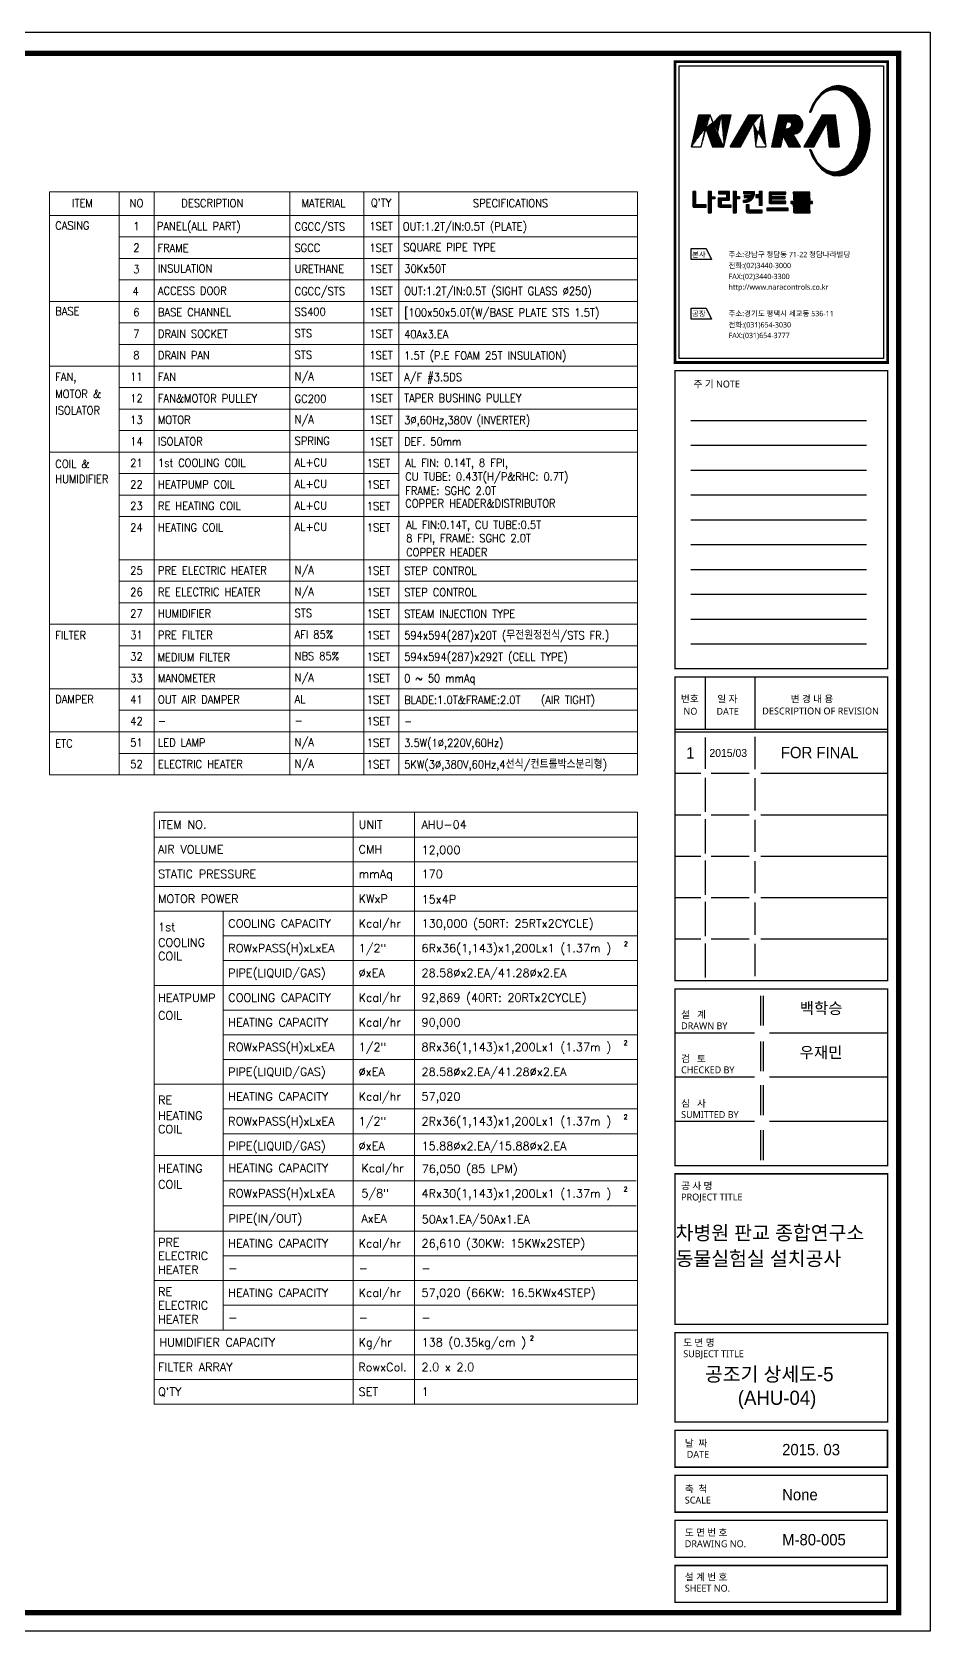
# Model space of a CAD drawing. Extents: x 14 to 18249, y -500 to 12444.
# Drawn here: x 10981 to 18249, y -500 to 12444 of the extents above; entities that cross this region are included whole.
import ezdxf
from ezdxf.enums import TextEntityAlignment as Align

# ---------------------------------------------------------------- set-up
doc = ezdxf.new("R2010")
doc.units = 0
doc.header["$LTSCALE"] = 80
doc.header["$MEASUREMENT"] = 0
doc.layers.get('0').update_dxf_attribs({"linetype": 'CONTINUOUS', "lineweight": 18})
doc.layers.add('DIM', color=4, linetype='CONTINUOUS', lineweight=18)
doc.layers.add('FORM', color=7, linetype='CONTINUOUS')
doc.styles.add('GHD', font='')
doc.styles.add('GHS', font='romans', dxfattribs={"bigfont": 'ghs'})
doc.styles.add('GSC', font='romans.shx', dxfattribs={"width": 0.8, "height": 4, "bigfont": 'ghs.shx'})
doc.styles.add('STYLE1', font='malgun.ttf', dxfattribs={"height": 2.5})
doc.styles.get('GHD').set_extended_font_data('Dotum')
pattern_1 = [(45, (-11.3759, -7.50065), (-0.171711214, 0.171711214), [])]

# ---------------------------------------------------------------- blocks, each defined once
blk = doc.blocks.new('form')
at = {"layer": 'FORM'}
h = blk.add_hatch(dxfattribs=at)
h.set_pattern_fill('ANSI31', color=256, scale=1.942691, style=0)
h.set_pattern_definition(pattern_1)
edge = h.paths.add_edge_path()
edge.add_line((716.28, 522.42), (720.27, 522.42))
edge.add_line((719.34, 533.67), (717.88, 527.02))
edge.add_line((711.49, 533.67), (715.47, 533.67))
edge.add_line((712.35, 522.42), (713.78, 528.86))
edge.add_line((708.92, 522.42), (712.35, 522.42))
edge.add_line((708.92, 522.42), (711.49, 533.67))
edge.add_line((717.81, 527.02), (715.47, 533.67))
edge.add_line((713.9, 528.86), (716.28, 522.42))
edge.add_line((720.27, 522.42), (722.81, 533.67))
edge.add_line((719.34, 533.67), (722.81, 533.67))
h = blk.add_hatch(dxfattribs=at)
h.set_pattern_fill('ANSI31', color=256, scale=1.942691, style=0)
h.set_pattern_definition(pattern_1)
edge = h.paths.add_edge_path()
edge.add_line((729.09, 533.67), (733.65, 533.67))
edge.add_line((731.5, 522.42), (735.09, 522.42))
edge.add_line((730.74, 530.54), (731.5, 522.42))
edge.add_line((726.18, 522.42), (730.63, 530.54))
edge.add_line((733.65, 533.67), (735.09, 522.42))
edge.add_line((722.55, 522.42), (726.18, 522.42))
edge.add_line((722.55, 522.42), (729.09, 533.67))
h = blk.add_hatch(dxfattribs=at)
h.set_pattern_fill('ANSI31', color=256, scale=1.942691, style=0)
h.set_pattern_definition(pattern_1)
edge = h.paths.add_edge_path(flags=16)
edge.add_arc((742.35, 530.64), 1.96, 269.4167, 343.4025)
edge.add_arc((743.39, 530.25), 0.855, 348.5468, 460.0762)
edge.add_line((743.24, 531.09), (742.29, 531.1))
edge.add_line((742.29, 531.1), (741.72, 528.67))
edge.add_line((741.72, 528.67), (742.33, 528.68))
edge = h.paths.add_edge_path()
edge.add_arc((744.68, 530.29), 3.4, 269.0634, 442.7978)
edge.add_line((745.11, 533.67), (739.53, 533.67))
edge.add_line((739.53, 533.67), (736.99, 522.42))
edge.add_line((736.99, 522.42), (740.29, 522.42))
edge.add_line((740.29, 522.42), (741.1, 526.15))
edge.add_line((741.1, 526.15), (743.16, 522.42))
edge.add_line((743.16, 522.42), (747.3, 522.42))
edge.add_line((747.3, 522.42), (744.63, 526.89))
h = blk.add_hatch(dxfattribs=at)
h.set_pattern_fill('ANSI31', color=256, scale=1.942691, style=0)
h.set_pattern_definition(pattern_1)
h.paths.add_polyline_path([(754.86, 533.67), (759.44, 533.67), (760.86, 522.42), (757.31, 522.42), (756.55, 530.81), (751.98, 522.42), (748.42, 522.42)])
h = blk.add_hatch(dxfattribs=at)
h.set_pattern_fill('ANSI31', color=256, scale=1.942691, style=0)
h.set_pattern_definition(pattern_1)
h.paths.add_polyline_path([(710.46, 506.65), (709.33, 506.65), (709.33, 501.59), (709.39, 501.43), (709.49, 501.3), (709.64, 501.15), (709.74, 501.13), (709.88, 501.1), (714.03, 501.1), (714.03, 501.91), (710.46, 501.91)])
edge = h.paths.add_edge_path(flags=16)
edge.add_line((709.65, 501.14), (709.53, 501.27))
h = blk.add_hatch(dxfattribs=at)
h.set_pattern_fill('ANSI31', color=256, scale=1.942691, style=0)
h.set_pattern_definition(pattern_1)
h.paths.add_polyline_path([(715.78, 506.81), (715.78, 504.83), (717.05, 504.83), (717.05, 504.1), (715.79, 504.1), (715.79, 499.19), (714.7, 499.19), (714.7, 506.81)])
h = blk.add_hatch(dxfattribs=at)
h.set_pattern_fill('ANSI31', color=256, scale=1.942691, style=0)
h.set_pattern_definition(pattern_1)
h.paths.add_polyline_path([(722.25, 506.67), (718.34, 506.67), (718.34, 505.88), (721, 505.88), (721.1, 505.85), (721.2, 505.77), (721.24, 505.65), (721.24, 504.32), (718.39, 504.32), (718.33, 504.29), (718.31, 504.24), (718.31, 501.49), (718.37, 501.37), (718.46, 501.29), (718.62, 501.21), (718.89, 501.14), (722.85, 501.14), (722.85, 501.82), (719.56, 501.82), (719.45, 501.88), (719.43, 501.96), (719.43, 503.42), (719.45, 503.51), (719.53, 503.61), (722.25, 503.61)])
edge = h.paths.add_edge_path()
edge.add_line((718.31, 504.23), (718.4, 504.32))
edge.add_line((718.47, 501.28), (718.36, 501.39))
h = blk.add_hatch(dxfattribs=at)
h.set_pattern_fill('ANSI31', color=256, scale=1.942691, style=0)
h.set_pattern_definition(pattern_1)
h.paths.add_polyline_path([(723.54, 506.81), (724.58, 506.81), (724.58, 504.84), (725.83, 504.84), (725.83, 504.05), (724.58, 504.05), (724.58, 499.19), (723.54, 499.19)])
h = blk.add_hatch(dxfattribs=at)
h.set_pattern_fill('ANSI31', color=256, scale=1.942691, style=0)
h.set_pattern_definition(pattern_1)
h.paths.add_polyline_path([(727.17, 506.65), (731.07, 506.65), (731.07, 505.84), (731.07, 505.45), (730.77, 504.79), (730.44, 504.23), (730.05, 503.77), (729.45, 503.35), (729.02, 503.14), (728.72, 503.03), (728.2, 502.91), (727.79, 502.86), (727.02, 502.86), (727.02, 503.54), (727.52, 503.54), (727.88, 503.57), (728.24, 503.69), (728.62, 503.84), (728.94, 504.03), (729.2, 504.24), (729.37, 504.38), (729.4, 504.5), (729.34, 504.59), (727.39, 504.59), (727.39, 505.25), (729.83, 505.25), (729.93, 505.38), (729.98, 505.56), (729.95, 505.74), (729.86, 505.84), (729.79, 505.9), (727.17, 505.9)])
edge = h.paths.add_edge_path(flags=16)
edge.add_line((730, 503.73), (730.14, 503.87))
h = blk.add_hatch(dxfattribs=at)
h.set_pattern_fill('ANSI31', color=256, scale=1.942691, style=0)
h.set_pattern_definition(pattern_1)
h.paths.add_polyline_path([(733.81, 501.67), (732.75, 501.67), (732.75, 504.58), (731.58, 504.58), (731.58, 505.46), (732.74, 505.46), (732.74, 506.81), (733.81, 506.81)])
h = blk.add_hatch(dxfattribs=at)
h.set_pattern_fill('ANSI31', color=256, scale=1.942691, style=0)
h.set_pattern_definition(pattern_1)
edge = h.paths.add_edge_path()
edge.add_line((728.13, 502), (728.13, 499.59))
edge.add_line((728.13, 499.59), (728.19, 499.49))
edge.add_line((728.19, 499.49), (728.28, 499.4))
edge.add_line((728.28, 499.4), (728.4, 499.32))
edge.add_line((728.4, 499.32), (728.51, 499.24))
edge.add_line((728.51, 499.24), (728.63, 499.17))
edge.add_line((729.21, 500.07), (729.21, 502))
edge.add_line((729.21, 502), (728.13, 502))
edge.add_line((728.62, 499.17), (728.63, 499.19))
edge.add_line((728.23, 499.45), (728.18, 499.49))
edge.add_line((733.78, 499.19), (733.78, 500.07))
edge.add_line((733.78, 500.07), (729.21, 500.07))
edge.add_line((728.6, 499.19), (733.78, 499.19))
h = blk.add_hatch(dxfattribs=at)
h.set_pattern_fill('ANSI31', color=256, scale=1.942691, style=0)
h.set_pattern_definition(pattern_1)
h.paths.add_polyline_path([(742.04, 506.45), (736.2, 506.45), (736.2, 502.78), (736.23, 502.67), (736.31, 502.59), (736.47, 502.48), (736.54, 502.46), (742.05, 502.46), (742.05, 503.21), (737.16, 503.21), (737.06, 503.27), (737.03, 503.32), (737.03, 503.93), (737.07, 504.02), (737.16, 504.08), (737.23, 504.09), (741.87, 504.09), (741.87, 504.84), (737.28, 504.84), (737.13, 504.87), (737.05, 504.92), (737.04, 504.98), (737.04, 505.56), (737.09, 505.64), (737.17, 505.71), (737.26, 505.74), (742.04, 505.74)])
h = blk.add_hatch(dxfattribs=at)
h.set_pattern_fill('ANSI31', color=256, scale=1.942691, style=0)
h.set_pattern_definition(pattern_1)
h.paths.add_polyline_path([(750.58, 506.42), (744.64, 506.42), (744.64, 505.75), (749.4, 505.75), (749.53, 505.71), (749.58, 505.64), (749.6, 505.55), (749.59, 505.44), (749.43, 505.31), (749.26, 505.27), (744.77, 505.27), (744.77, 503.89), (744.81, 503.8), (744.89, 503.73), (745, 503.63), (745.08, 503.6), (746.98, 503.6), (747.07, 503.57), (747.11, 503.53), (747.14, 503.5), (747.14, 503.29), (747.11, 503.2), (747, 503.15), (743.86, 503.15), (743.86, 502.48), (751.47, 502.48), (751.47, 503.15), (748.35, 503.15), (748.21, 503.18), (748.16, 503.27), (748.16, 503.52), (748.23, 503.59), (748.34, 503.64), (750.67, 503.64), (750.67, 504.31), (745.8, 504.31), (745.69, 504.37), (745.65, 504.45), (745.65, 504.67), (745.73, 504.76), (745.87, 504.8), (750.58, 504.8)])
edge = h.paths.add_edge_path(flags=16)
edge.add_line((744.93, 503.69), (744.81, 503.82))
h = blk.add_hatch(dxfattribs=at)
h.set_pattern_fill('ANSI31', color=256, scale=1.942691, style=0)
h.set_pattern_definition(pattern_1)
h.paths.add_polyline_path([(750.58, 500.39), (750.58, 502.04), (744.64, 502.04), (744.64, 501.34), (749.4, 501.34), (749.52, 501.3), (749.58, 501.23), (749.6, 501.14), (749.59, 501.03), (749.46, 500.9), (749.34, 500.86), (744.81, 500.86), (744.77, 500.86), (744.77, 499.49), (744.81, 499.4), (744.89, 499.32), (745, 499.23), (745.12, 499.18), (750.67, 499.18), (750.67, 499.91), (745.8, 499.91), (745.69, 499.97), (745.65, 500.04), (745.65, 500.26), (745.73, 500.35), (745.87, 500.39)])
edge = h.paths.add_edge_path(flags=16)
edge.add_line((750.65, 499.18), (750.67, 499.21))
edge.add_line((744.91, 499.3), (744.81, 499.41))
h = blk.add_hatch(dxfattribs=at)
h.set_pattern_fill('ANSI31', color=256, scale=1.942691, style=0)
h.set_pattern_definition(pattern_1)
h.paths.add_polyline_path([(742.96, 499.98), (742.96, 500.81), (735.37, 500.81), (735.37, 499.98)])
at = {"layer": 'FORM', "color": 3}
for p, q in [((752.26, 538.4), (756.71, 542.86)), ((752.78, 539.27), (755.74, 542.23)), ((755.34, 541.14), (757.32, 543.13)), ((756.23, 541.68), (757.94, 543.39)), ((756.86, 541.97), (758.5, 543.61)), ((757.45, 542.22), (758.9, 543.68)), ((757.86, 542.29), (759.31, 543.74)), ((758.27, 542.35), (759.72, 543.81)), ((758.68, 542.42), (760.13, 543.87)), ((759.09, 542.46), (760.54, 543.91)), ((759.39, 542.44), (760.84, 543.89)), ((759.69, 542.4), (761.14, 543.85)), ((760, 542.37), (761.44, 543.81)), ((760.3, 542.33), (761.75, 543.77)), ((760.61, 542.29), (762.05, 543.73)), ((760.88, 542.22), (762.35, 543.69)), ((761.12, 542.12), (762.66, 543.65)), ((761.36, 542.01), (762.91, 543.56)), ((761.61, 541.91), (763.15, 543.46)), ((761.85, 541.81), (763.39, 543.36)), ((762.09, 541.71), (763.63, 543.26)), ((762.34, 541.61), (763.88, 543.15)), ((762.54, 541.47), (764.12, 543.05)), ((762.74, 541.33), (764.36, 542.95)), ((762.93, 541.18), (764.6, 542.85)), ((763.13, 541.03), (764.83, 542.74)), ((763.32, 540.88), (765.03, 542.59)), ((763.52, 540.74), (765.23, 542.44)), ((763.72, 540.59), (765.42, 542.3)), ((763.88, 540.41), (765.62, 542.15)), ((764.04, 540.23), (765.82, 542)), ((764.21, 540.05), (766.01, 541.85)), ((764.37, 539.87), (766.21, 541.71)), ((764.53, 539.69), (766.4, 541.56)), ((764.69, 539.51), (766.6, 541.41)), ((764.86, 539.33), (766.78, 541.25)), ((765, 539.13), (766.94, 541.07)), ((765.14, 538.92), (767.1, 540.88)), ((765.27, 538.71), (767.26, 540.7)), ((765.41, 538.5), (767.42, 540.52)), ((765.54, 538.29), (767.58, 540.33)), ((750.49, 534.58), (751.17, 535.25)), ((750.69, 535.12), (751.4, 535.83)), ((750.84, 534.58), (750.93, 534.67)), ((750.92, 535.69), (751.63, 536.4)), ((751.15, 536.27), (751.95, 537.06)), ((751.38, 536.84), (752.44, 537.9)), ((751.74, 537.54), (752.95, 538.75)), ((765.67, 538.08), (767.74, 540.15)), ((765.81, 537.87), (767.9, 539.97)), ((765.94, 537.66), (768.06, 539.78)), ((766.05, 537.43), (768.22, 539.6)), ((766.16, 537.2), (768.38, 539.41)), ((766.27, 536.96), (768.51, 539.2)), ((766.38, 536.72), (768.64, 538.99)), ((766.48, 536.49), (768.77, 538.77)), ((766.59, 536.25), (768.89, 538.55)), ((766.7, 536.01), (769.02, 538.34)), ((766.8, 535.78), (769.15, 538.12)), ((766.89, 535.52), (769.27, 537.9)), ((766.97, 535.26), (769.4, 537.69)), ((767.05, 534.99), (769.53, 537.47)), ((767.13, 534.73), (769.65, 537.25)), ((767.21, 534.47), (769.78, 537.04)), ((767.29, 534.2), (769.88, 536.79)), ((767.37, 533.94), (769.97, 536.55)), ((767.45, 533.68), (770.07, 536.3)), ((767.51, 533.39), (770.17, 536.05)), ((767.57, 533.11), (770.26, 535.8)), ((767.63, 532.83), (770.36, 535.55)), ((767.69, 532.54), (770.45, 535.3)), ((767.75, 532.26), (770.55, 535.06)), ((767.81, 531.98), (770.64, 534.81)), ((750.47, 534.58), (750.89, 534.58)), ((767.87, 531.69), (770.74, 534.56)), ((767.93, 531.41), (770.83, 534.31)), ((767.96, 531.09), (770.9, 534.03)), ((767.99, 530.78), (770.96, 533.75)), ((768.02, 530.47), (771.02, 533.47)), ((768.03, 525.67), (771.65, 529.29)), ((768.06, 530.16), (771.08, 533.19)), ((768.07, 526.06), (771.63, 529.61)), ((768.09, 529.85), (771.14, 532.91)), ((768.11, 526.44), (771.6, 529.93)), ((768.12, 529.54), (771.21, 532.63)), ((768.15, 529.23), (771.27, 532.34)), ((768.15, 526.82), (771.58, 530.25)), ((768.16, 528.89), (771.33, 532.06)), ((768.16, 528.55), (771.39, 531.78)), ((768.16, 528.2), (771.46, 531.5)), ((768.16, 527.86), (771.5, 531.2)), ((768.16, 527.52), (771.53, 530.88)), ((768.16, 527.17), (771.55, 530.57)), ((765.92, 518.41), (771.26, 523.75)), ((766.25, 519.08), (771.35, 524.18)), ((766.58, 519.76), (771.43, 524.61)), ((766.83, 520.35), (771.52, 525.04)), ((766.99, 520.86), (771.56, 525.42)), ((767.16, 521.36), (771.58, 525.79)), ((767.32, 521.87), (771.6, 526.15)), ((767.49, 522.38), (771.63, 526.52)), ((767.54, 522.77), (771.65, 526.88)), ((767.63, 523.21), (771.67, 527.25)), ((767.72, 523.64), (771.69, 527.61)), ((767.81, 524.08), (771.71, 527.98)), ((767.9, 524.51), (771.72, 528.34)), ((767.96, 524.91), (771.7, 528.65)), ((767.99, 525.29), (771.67, 528.97)), ((750.44, 521.4), (750.92, 521.4)), ((750.52, 521.21), (750.71, 521.4)), ((750.62, 520.96), (750.96, 521.31)), ((750.71, 520.72), (751.06, 521.06)), ((750.81, 520.48), (751.16, 520.82)), ((750.91, 520.23), (751.26, 520.58)), ((751.01, 519.99), (751.36, 520.33)), ((751.11, 519.74), (751.46, 520.09)), ((751.21, 519.5), (751.56, 519.85)), ((751.31, 519.25), (751.66, 519.61)), ((751.41, 519.01), (751.76, 519.36)), ((751.51, 518.76), (751.86, 519.12)), ((751.63, 518.55), (751.98, 518.9)), ((751.76, 518.33), (752.12, 518.69)), ((751.89, 518.12), (752.25, 518.47)), ((752.02, 517.91), (752.38, 518.26)), ((752.15, 517.69), (752.51, 518.05)), ((752.29, 517.48), (752.64, 517.84)), ((760.36, 512.16), (771.09, 522.89)), ((760.67, 512.13), (771, 522.46)), ((761.03, 512.14), (770.87, 521.99)), ((761.44, 512.22), (770.68, 521.45)), ((761.86, 512.29), (770.49, 520.92)), ((762.28, 512.37), (770.29, 520.38)), ((762.7, 512.44), (770.1, 519.84)), ((763.18, 512.57), (769.85, 519.25)), ((763.83, 512.88), (769.43, 518.48)), ((765.35, 517.5), (771.17, 523.32)), ((752.42, 517.27), (752.77, 517.63)), ((752.55, 517.06), (752.91, 517.42)), ((752.68, 516.84), (753.04, 517.2)), ((752.81, 516.63), (753.17, 516.99)), ((752.94, 516.42), (753.34, 516.82)), ((753.1, 516.24), (753.5, 516.64)), ((753.26, 516.06), (753.67, 516.46)), ((753.43, 515.88), (753.83, 516.28)), ((753.59, 515.7), (754, 516.1)), ((753.75, 515.52), (754.16, 515.92)), ((753.92, 515.34), (754.33, 515.75)), ((754.08, 515.16), (754.49, 515.57)), ((754.24, 514.98), (754.66, 515.39)), ((754.41, 514.8), (754.86, 515.25)), ((754.57, 514.62), (755.07, 515.11)), ((754.75, 514.45), (755.27, 514.98)), ((754.95, 514.31), (755.48, 514.84)), ((755.15, 514.17), (755.68, 514.7)), ((755.36, 514.03), (755.89, 514.56)), ((755.56, 513.88), (756.09, 514.42)), ((755.76, 513.74), (756.3, 514.28)), ((755.96, 513.6), (756.55, 514.19)), ((756.16, 513.46), (756.81, 514.1)), ((756.36, 513.31), (757.06, 514.02)), ((756.56, 513.17), (757.32, 513.93)), ((756.8, 513.07), (757.57, 513.84)), ((757.05, 512.97), (757.83, 513.75)), ((757.28, 512.86), (758.16, 513.74)), ((757.54, 512.78), (758.42, 513.65)), ((757.79, 512.68), (758.75, 513.64)), ((758.04, 512.59), (759.08, 513.63)), ((758.28, 512.49), (759.42, 513.62)), ((758.53, 512.39), (759.75, 513.61)), ((758.8, 512.32), (760.19, 513.72)), ((759.11, 512.29), (760.66, 513.84)), ((759.42, 512.26), (761.12, 513.96)), ((759.74, 512.23), (761.68, 514.17)), ((760.05, 512.19), (762.48, 514.62)), ((764.48, 513.19), (769, 517.71)), ((765.22, 513.59), (768.48, 516.85))]:
    blk.add_line(p, q, dxfattribs=at)
at = {"layer": 'FORM', "color": 7}
for p, q in [((708.92, 522.42), (711.49, 533.67)), ((717.81, 527.02), (715.47, 533.67)), ((719.34, 533.67), (717.88, 527.02)), ((720.27, 522.42), (722.81, 533.67)), ((722.55, 522.42), (729.09, 533.67)), ((726.18, 522.42), (730.63, 530.54)), ((730.74, 530.54), (731.5, 522.42)), ((733.65, 533.67), (735.09, 522.42)), ((739.53, 533.67), (736.99, 522.42)), ((742.29, 531.1), (741.72, 528.67)), ((743.24, 531.09), (742.29, 531.1)), ((754.86, 533.67), (748.42, 522.42)), ((751.98, 522.42), (756.55, 530.81)), ((756.55, 530.81), (757.31, 522.42)), ((759.44, 533.67), (760.86, 522.42)), ((712.35, 522.42), (713.78, 528.86)), ((713.9, 528.86), (716.28, 522.42)), ((740.29, 522.42), (741.1, 526.15)), ((741.1, 526.15), (743.16, 522.42)), ((741.72, 528.67), (742.33, 528.68)), ((747.3, 522.42), (744.63, 526.89)), ((710.46, 506.65), (709.33, 506.65)), ((709.33, 506.65), (709.33, 501.59)), ((710.46, 501.91), (710.46, 506.65)), ((714.7, 506.81), (714.7, 499.19)), ((714.7, 506.81), (715.78, 506.81)), ((715.78, 506.81), (715.78, 504.83)), ((722.25, 506.67), (718.34, 506.67)), ((718.34, 506.67), (718.34, 505.88)), ((722.25, 503.61), (722.25, 506.67)), ((723.54, 506.81), (723.54, 499.19)), ((723.54, 506.81), (724.58, 506.81)), ((724.58, 506.81), (724.58, 504.84)), ((727.17, 506.65), (727.17, 505.9)), ((731.07, 505.84), (731.07, 506.65)), ((732.74, 506.81), (732.74, 505.46)), ((732.74, 506.81), (733.81, 506.81)), ((733.81, 501.67), (733.81, 506.81)), ((709.33, 501.59), (709.39, 501.43)), ((709.39, 501.43), (709.49, 501.3)), ((709.49, 501.3), (709.64, 501.15)), ((709.65, 501.14), (709.53, 501.27)), ((709.64, 501.15), (709.74, 501.13)), ((709.74, 501.13), (709.88, 501.1)), ((709.88, 501.1), (714.03, 501.1)), ((714.03, 501.91), (710.46, 501.91)), ((714.03, 501.1), (714.03, 501.91)), ((715.78, 504.83), (717.05, 504.83)), ((715.79, 504.1), (715.79, 499.19)), ((717.05, 504.1), (715.79, 504.1)), ((717.05, 504.83), (717.05, 504.1)), ((718.31, 504.23), (718.4, 504.32)), ((718.33, 504.29), (718.31, 504.24)), ((718.31, 504.24), (718.31, 501.49)), ((718.31, 501.49), (718.37, 501.37)), ((718.39, 504.32), (718.33, 504.29)), ((718.34, 505.88), (721, 505.88)), ((718.47, 501.28), (718.36, 501.39)), ((718.37, 501.37), (718.46, 501.29)), ((721.24, 504.32), (718.39, 504.32)), ((718.46, 501.29), (718.62, 501.21)), ((718.62, 501.21), (718.89, 501.14)), ((718.89, 501.14), (722.85, 501.14)), ((719.43, 503.42), (719.45, 503.51)), ((719.43, 501.96), (719.43, 503.42)), ((719.45, 501.88), (719.43, 501.96)), ((719.45, 503.51), (719.53, 503.61)), ((719.56, 501.82), (719.45, 501.88)), ((719.53, 503.61), (722.25, 503.61)), ((722.85, 501.82), (719.56, 501.82)), ((721, 505.88), (721.1, 505.85)), ((721.1, 505.85), (721.2, 505.77)), ((721.2, 505.77), (721.24, 505.65)), ((721.24, 505.65), (721.24, 504.32)), ((722.85, 501.14), (722.85, 501.82)), ((724.58, 504.84), (725.83, 504.84)), ((724.58, 504.05), (724.58, 499.19)), ((725.83, 504.05), (724.58, 504.05)), ((725.83, 504.84), (725.83, 504.05)), ((727.02, 503.54), (727.02, 502.86)), ((727.52, 503.54), (727.02, 503.54)), ((727.02, 502.86), (727.79, 502.86)), ((727.17, 505.9), (729.79, 505.9)), ((727.39, 505.25), (727.39, 504.59)), ((729.83, 505.25), (727.39, 505.25)), ((727.39, 504.59), (729.34, 504.59)), ((727.88, 503.57), (727.52, 503.54)), ((727.79, 502.86), (728.2, 502.91)), ((728.24, 503.69), (727.88, 503.57)), ((729.21, 502), (728.13, 502)), ((728.13, 502), (728.13, 499.59)), ((728.2, 502.91), (728.72, 503.03)), ((728.62, 503.84), (728.24, 503.69)), ((728.94, 504.03), (728.62, 503.84)), ((728.72, 503.03), (729.02, 503.14)), ((729.2, 504.24), (728.94, 504.03)), ((729.02, 503.14), (729.45, 503.35)), ((729.37, 504.38), (729.2, 504.24)), ((729.21, 500.07), (729.21, 502)), ((729.34, 504.59), (729.4, 504.5)), ((729.4, 504.5), (729.37, 504.38)), ((729.45, 503.35), (730.05, 503.77)), ((729.79, 505.9), (729.86, 505.84)), ((729.93, 505.38), (729.83, 505.25)), ((729.86, 505.84), (729.95, 505.74)), ((729.98, 505.56), (729.93, 505.38)), ((729.95, 505.74), (729.98, 505.56)), ((730, 503.73), (730.14, 503.87)), ((730.05, 503.77), (730.44, 504.23)), ((730.44, 504.23), (730.77, 504.79)), ((730.77, 504.79), (731.07, 505.45)), ((731.07, 505.45), (731.07, 505.84)), ((731.58, 505.46), (731.58, 504.58)), ((732.74, 505.46), (731.58, 505.46)), ((731.58, 504.58), (732.75, 504.58)), ((732.75, 504.58), (732.75, 501.67)), ((742.04, 506.45), (736.2, 506.45)), ((736.2, 506.45), (736.2, 502.78)), ((736.2, 502.78), (736.23, 502.67)), ((736.23, 502.67), (736.31, 502.59)), ((736.31, 502.59), (736.47, 502.48)), ((736.47, 502.48), (736.54, 502.46)), ((736.54, 502.46), (742.05, 502.46)), ((737.03, 503.93), (737.07, 504.02)), ((737.03, 503.32), (737.03, 503.93)), ((737.06, 503.27), (737.03, 503.32)), ((737.04, 505.56), (737.09, 505.64)), ((737.04, 504.98), (737.04, 505.56)), ((737.05, 504.92), (737.04, 504.98)), ((737.13, 504.87), (737.05, 504.92)), ((737.16, 503.21), (737.06, 503.27)), ((737.07, 504.02), (737.16, 504.08)), ((737.09, 505.64), (737.17, 505.71)), ((737.28, 504.84), (737.13, 504.87)), ((737.16, 504.08), (737.23, 504.09)), ((742.05, 503.21), (737.16, 503.21)), ((737.17, 505.71), (737.26, 505.74)), ((737.23, 504.09), (741.87, 504.09)), ((737.26, 505.74), (742.04, 505.74)), ((741.87, 504.84), (737.28, 504.84)), ((741.87, 504.09), (741.87, 504.84)), ((742.04, 505.74), (742.04, 506.45)), ((742.05, 502.46), (742.05, 503.21)), ((747, 503.15), (743.86, 503.15)), ((743.86, 503.15), (743.86, 502.48)), ((743.86, 502.48), (751.47, 502.48)), ((750.58, 506.42), (744.64, 506.42)), ((744.64, 506.42), (744.64, 505.75)), ((744.64, 505.75), (749.4, 505.75)), ((750.58, 502.04), (744.64, 502.04)), ((744.64, 502.04), (744.64, 501.34)), ((744.64, 501.34), (749.4, 501.34)), ((749.26, 505.27), (744.77, 505.27)), ((744.77, 505.27), (744.77, 503.89)), ((744.77, 503.89), (744.81, 503.8)), ((744.93, 503.69), (744.81, 503.82)), ((744.81, 503.8), (744.89, 503.73)), ((744.89, 503.73), (745, 503.63)), ((745, 503.63), (745.08, 503.6)), ((745.08, 503.6), (746.98, 503.6)), ((745.65, 504.67), (745.73, 504.76)), ((745.65, 504.45), (745.65, 504.67)), ((745.69, 504.37), (745.65, 504.45)), ((745.8, 504.31), (745.69, 504.37)), ((745.73, 504.76), (745.87, 504.8)), ((750.67, 504.31), (745.8, 504.31)), ((745.87, 504.8), (750.58, 504.8)), ((746.98, 503.6), (747.07, 503.57)), ((747.11, 503.2), (747, 503.15)), ((747.07, 503.57), (747.11, 503.53)), ((747.11, 503.53), (747.14, 503.5)), ((747.14, 503.29), (747.11, 503.2)), ((747.14, 503.5), (747.14, 503.29)), ((748.16, 503.52), (748.23, 503.59)), ((748.16, 503.27), (748.16, 503.52)), ((748.21, 503.18), (748.16, 503.27)), ((748.35, 503.15), (748.21, 503.18)), ((748.23, 503.59), (748.34, 503.64)), ((748.34, 503.64), (750.67, 503.64)), ((751.47, 503.15), (748.35, 503.15)), ((749.43, 505.31), (749.26, 505.27)), ((749.46, 500.9), (749.34, 500.86)), ((749.4, 505.75), (749.53, 505.71)), ((749.4, 501.34), (749.52, 501.3)), ((749.59, 505.44), (749.43, 505.31)), ((749.59, 501.03), (749.46, 500.9)), ((749.52, 501.3), (749.58, 501.23)), ((749.53, 505.71), (749.58, 505.64)), ((749.58, 505.64), (749.6, 505.55)), ((749.58, 501.23), (749.6, 501.14)), ((749.6, 505.55), (749.59, 505.44)), ((749.6, 501.14), (749.59, 501.03)), ((750.58, 504.8), (750.58, 506.42)), ((750.58, 500.39), (750.58, 502.04)), ((750.67, 503.64), (750.67, 504.31)), ((751.47, 502.48), (751.47, 503.15)), ((714.7, 499.19), (715.79, 499.19)), ((723.54, 499.19), (724.58, 499.19)), ((728.13, 499.59), (728.19, 499.49)), ((728.23, 499.45), (728.18, 499.49)), ((728.19, 499.49), (728.28, 499.4)), ((728.28, 499.4), (728.4, 499.32)), ((728.4, 499.32), (728.51, 499.24)), ((728.51, 499.24), (728.63, 499.17)), ((728.6, 499.19), (733.78, 499.19)), ((728.62, 499.17), (728.63, 499.19)), ((733.78, 500.07), (729.21, 500.07)), ((733.78, 499.19), (733.78, 500.07)), ((735.37, 500.81), (735.37, 499.98)), ((742.96, 500.81), (735.37, 500.81)), ((735.37, 499.98), (742.96, 499.98)), ((742.96, 499.98), (742.96, 500.81)), ((744.81, 500.86), (744.77, 500.86)), ((744.77, 500.86), (744.77, 499.49)), ((744.77, 499.49), (744.81, 499.4)), ((749.34, 500.86), (744.81, 500.86)), ((744.91, 499.3), (744.81, 499.41)), ((744.81, 499.4), (744.89, 499.32)), ((744.89, 499.32), (745, 499.23)), ((745, 499.23), (745.12, 499.18)), ((745.12, 499.18), (750.67, 499.18)), ((745.65, 500.26), (745.73, 500.35)), ((745.65, 500.04), (745.65, 500.26)), ((745.69, 499.97), (745.65, 500.04)), ((745.8, 499.91), (745.69, 499.97)), ((745.73, 500.35), (745.87, 500.39)), ((750.67, 499.91), (745.8, 499.91)), ((745.87, 500.39), (750.58, 500.39)), ((750.65, 499.18), (750.67, 499.21)), ((750.67, 499.18), (750.67, 499.91)), ((708.66, 426.09), (770.47, 426.09)), ((708.66, 417.35), (770.47, 417.35)), ((708.66, 408.6), (770.47, 408.6)), ((708.66, 399.86), (770.47, 399.86)), ((708.66, 391.12), (770.47, 391.12)), ((708.66, 382.38), (770.47, 382.38)), ((708.66, 373.64), (770.47, 373.64)), ((708.66, 364.89), (770.47, 364.89)), ((708.66, 356.15), (770.47, 356.15)), ((708.66, 347.41), (770.47, 347.41)), ((713.79, 317.3), (713.79, 335.75)), ((731.27, 317.3), (731.27, 335.75)), ((777.9, 317.3), (703.1, 317.3)), ((777.9, 316.33), (703.1, 316.33)), ((713.79, 303.47), (713.79, 314.52)), ((731.27, 303.37), (731.27, 314.69)), ((712.21, 301.76), (703.1, 301.76)), ((713.79, 288.27), (713.79, 300.31)), ((729.16, 301.76), (715.81, 301.76)), ((731.27, 288.8), (731.27, 300.12)), ((778.03, 301.76), (733.31, 301.76)), ((712.21, 287.19), (703.1, 287.19)), ((729.16, 287.19), (715.81, 287.19)), ((778.03, 287.19), (733.31, 287.19)), ((713.79, 273.7), (713.79, 285.74)), ((731.27, 274.23), (731.27, 285.55)), ((712.21, 272.62), (703.1, 272.62)), ((713.79, 259.13), (713.79, 271.17)), ((729.16, 272.62), (715.81, 272.62)), ((731.27, 259.66), (731.27, 270.98)), ((778.03, 272.62), (733.31, 272.62)), ((712.21, 258.05), (703.1, 258.05)), ((713.79, 244.56), (713.79, 256.6)), ((729.16, 258.05), (715.81, 258.05)), ((731.27, 245.09), (731.27, 256.41)), ((778.03, 258.05), (733.31, 258.05)), ((712.21, 243.48), (703.1, 243.48)), ((713.79, 229.99), (713.79, 242.03)), ((729.16, 243.48), (715.81, 243.48)), ((778.03, 243.48), (733.31, 243.48)), ((731.27, 230.52), (731.27, 241.84)), ((733.31, 213.08), (733.31, 223.62)), ((734.21, 213.08), (734.21, 223.62)), ((731.09, 210.45), (703.1, 210.45)), ((777.9, 210.45), (736.34, 210.45)), ((733.31, 197.01), (733.31, 207.55)), ((734.21, 197.01), (734.21, 207.55)), ((731.09, 194.91), (703.1, 194.91)), ((733.31, 181.6), (733.31, 192.14)), ((734.21, 181.6), (734.21, 192.14)), ((777.9, 194.91), (736.34, 194.91)), ((731.09, 179.37), (703.1, 179.37)), ((733.31, 165.74), (733.31, 176.28)), ((734.21, 165.74), (734.21, 176.28)), ((777.9, 179.37), (736.34, 179.37))]:
    blk.add_line(p, q, dxfattribs=at)
at = {"layer": 'FORM'}
for p, q in [((727.17, 506.65), (731.07, 506.65)), ((733.81, 501.67), (732.75, 501.67))]:
    blk.add_line(p, q, dxfattribs=at)
at = {"layer": 'FORM', "color": 3}
for points in [[(0, 562.79), (792.83, 562.79), (792.83, 0), (0, 0)], [(776.44, 447.93), (704.56, 447.93), (704.56, 550.91), (776.44, 550.91)]]:
    blk.add_lwpolyline(points, close=True, dxfattribs=at)
at = {"layer": 'FORM', "color": 2, "const_width": 1.94}
blk.add_lwpolyline([(12.48, 6.47), (12.48, 555.28), (781.78, 555.28), (781.78, 6.47)], close=True, dxfattribs=at)
at = {"layer": 'FORM', "color": 3}
for points, const_width in [([(777.9, 446.48), (703.1, 446.48), (703.1, 552.36), (777.9, 552.36)], 0.971), ([(703.1, 338.67), (703.1, 443.56), (777.9, 443.56), (777.9, 338.67)], 0.486), ([(777.9, 335.75), (703.1, 335.75), (703.1, 228.91), (777.9, 228.91)], 0.486), ([(703.1, 163.82), (777.9, 163.82), (777.9, 225.99), (703.1, 225.99)], 0.486), ([(777.89, 107.95), (777.89, 160.91), (703.09, 160.91), (703.09, 107.95)], 0.486), ([(777.88, 73.53), (777.88, 105.03), (703.08, 105.03), (703.08, 73.53)], 0.486), ([(777.87, 57.68), (777.87, 70.62), (703.07, 70.62), (703.07, 57.68)], 0.486), ([(777.86, 41.83), (777.86, 54.77), (703.06, 54.77), (703.06, 41.83)], 0.486), ([(777.85, 25.98), (777.85, 38.92), (703.05, 38.92), (703.05, 25.98)], 0.486), ([(777.84, 10.13), (777.84, 23.07), (703.04, 23.07), (703.04, 10.13)], 0.486)]:
    blk.add_lwpolyline(points, close=True, dxfattribs=dict(at, const_width=const_width))
at = {"layer": 'FORM', "color": 3, "flags": 128}
for points in [[(750.44, 521.4), (751.52, 518.73), (752.95, 516.4), (754.67, 514.52), (756.61, 513.14), (758.7, 512.33), (760.86, 512.11), (763.01, 512.5), (765.07, 513.47), (766.96, 515), (768.61, 517.01), (769.96, 519.45), (770.95, 522.2), (771.55, 525.18), (771.73, 528.27), (771.49, 531.35), (770.84, 534.3), (769.8, 537.01), (768.41, 539.38), (766.72, 541.32), (764.8, 542.76), (762.73, 543.64), (760.57, 543.93)], [(760.48, 543.93), (758.39, 543.59), (756.38, 542.71), (754.53, 541.31), (752.88, 539.44), (751.52, 537.17), (750.47, 534.58)], [(762.35, 541.61), (760.73, 542.28), (759.05, 542.48), (757.38, 542.21), (755.77, 541.47), (754.26, 540.3), (752.92, 538.72), (751.79, 536.79), (750.89, 534.58)], [(767.45, 533.67), (766.82, 535.74), (765.97, 537.62), (764.93, 539.25), (763.72, 540.58), (762.39, 541.59)], [(767.47, 522.45), (767.93, 524.63), (768.16, 526.9), (768.16, 529.19), (767.92, 531.46), (767.46, 533.63)], [(750.92, 521.4), (751.9, 519.04), (753.16, 517.01), (754.64, 515.4), (756.3, 514.28), (758.07, 513.67)], [(758.1, 513.66), (759.8, 513.61), (761.46, 514.04), (763.04, 514.94), (764.48, 516.28), (765.73, 518.02), (766.74, 520.08), (767.5, 522.42)]]:
    blk.add_lwpolyline(points, dxfattribs=at)
at = {"layer": 'FORM', "color": 7}
for points in [[(711.49, 533.67), (715.47, 533.67)], [(719.34, 533.67), (722.81, 533.67)], [(729.09, 533.67), (733.65, 533.67)], [(739.53, 533.67), (745.11, 533.67)], [(754.86, 533.67), (759.44, 533.67)], [(708.92, 522.42), (712.35, 522.42)], [(716.28, 522.42), (720.27, 522.42)], [(722.55, 522.42), (726.18, 522.42)], [(731.5, 522.42), (735.09, 522.42)], [(736.99, 522.42), (740.29, 522.42)], [(743.16, 522.42), (747.3, 522.42)], [(748.42, 522.42), (751.98, 522.42)], [(757.31, 522.42), (760.86, 522.42)]]:
    blk.add_lwpolyline(points, dxfattribs=at)
for points in [[(708.72, 486.56), (714.1, 486.56), (715.91, 482.73), (708.72, 482.73)], [(708.72, 465.6), (714.1, 465.6), (715.91, 461.77), (708.72, 461.77)]]:
    blk.add_lwpolyline(points, close=True, dxfattribs=at)
at = {"layer": 'FORM'}
for centre, radius, start, end in [((742.35, 530.64), 1.96, 269.4167, 343.4025), ((743.39, 530.25), 0.855, 348.5468, 100.0762), ((744.68, 530.29), 3.4, 269.0634, 82.7978)]:
    blk.add_arc(centre, radius, start, end, dxfattribs=at)
at = {"layer": 'FORM', "color": 7, "style": 'STYLE1'}
for s, height, p in [('본사', 1.87, (709.08, 483.55)), ('주소:강남구 청담동 71-22 청담나라빌딩', 1.8698, (721.93, 483.54)), ('전화:(02)3440-3000', 1.8698, (721.93, 479.68)), ('http://www.naracontrols.co.kr', 1.8698, (721.93, 472.1)), ('FAX:(02)3440-3300', 1.8698, (721.93, 475.82)), ('공장', 1.87, (709.08, 462.72)), ('주소:경기도 평택시 세교동 536-11', 1.8698, (721.93, 462.77)), ('전화:(031)654-3030', 1.8698, (721.93, 458.81)), ('FAX:(031)654-3777', 1.8698, (721.93, 455.05)), ('주 기 NOTE', 2.428, (709.63, 437.68)), ('번호', 2.428, (705.16, 326.91)), ('일 자', 2.428, (717.98, 326.83)), ('변 경 내 용', 2.428, (743.8, 326.85)), ('NO', 2.428, (706.08, 322.5)), ('DATE', 2.428, (717.69, 322.49)), ('설   계', 2.428, (705.23, 215.75)), ('DRAWN BY', 2.428, (705.23, 211.81)), ('검   토', 2.428, (705.23, 200.23)), ('CHECKED BY', 2.428, (705.23, 196.3)), ('심   사', 2.428, (705.23, 184.5)), ('SUMITTED BY', 2.4284, (705.23, 180.57)), ('공 사 명', 2.428, (705.25, 155.47)), ('PROJECT TITLE', 2.4284, (705.25, 151.54)), ('도 면 명', 2.428, (705.99, 100.3)), ('SUBJECT TITLE', 2.4284, (705.99, 96.37)), ('날  짜', 2.428, (706.54, 64.9)), ('DATE', 2.428, (707.23, 60.97)), ('축  척', 2.428, (706.54, 48.81)), ('SCALE', 2.428, (706.54, 44.88)), ('도 면 번 호', 2.428, (706.54, 33.49)), ('DRAWING NO.', 2.4284, (706.54, 29.51)), ('설 계 번 호', 2.428, (706.54, 17.8)), ('SHEET NO.', 2.428, (706.54, 13.87))]:
    blk.add_text(s, height=height, dxfattribs=at).set_placement(p)
at = {"layer": 'FORM', "color": 7, "style": 'STYLE1', "width": 0.967772}
blk.add_text('DESCRIPTION OF REVISION', height=2.4284, dxfattribs=at).set_placement((733.79, 322.6), (774.87, 322.6), align=Align.FIT)
blk = doc.blocks.new('A$C338769D1')
at = {"xscale": 20, "yscale": 20, "zscale": 20}
blk.add_blockref('form', (0, -11256), dxfattribs=at)
at = {"layer": 'FORM', "color": 7, "style": 'GHD'}
for s, height, p in [('1', 80, (14140, -5115)), ('2015/03', 56, (14304, -5103)), ('FOR FINAL', 80, (14807, -5112)), ('백학승', 80, (14940, -6912)), ('우재민', 80, (14939, -7223)), ('차병원 판교 종합연구소', 100, (14066, -8503)), ('동물실험실 설치공사', 100, (14066, -8684)), ('공조기 상세도-5', 100, (14272, -9498)), ('(AHU-04)', 100, (14504, -9664)), ('2015. 03', 80, (14816, -10019)), ('None', 80, (14816, -10336)), ('M-80-005', 80, (14816, -10653))]:
    blk.add_text(s, height=height, dxfattribs=at).set_placement(p)

msp = doc.modelspace()

# ---------------------------------------------------------------- linework, layer by layer
at = {"linetype": 'Continuous'}
for p, q in [((11970.3, 6127.2), (15882, 6127.2)), ((11970.3, 6127.2), (11970.3, 1335.5)), ((13581.3, 6127.2), (13581.3, 1335.5)), ((14076, 6127.2), (14076, 1335.5)), ((15882, 6127.2), (15882, 1335.5)), ((11970.3, 5927), (15882, 5927)), ((11970.3, 5726.9), (15882, 5726.9)), ((11970.3, 5526.7), (15882, 5526.7)), ((11970.3, 5326.6), (15882, 5326.6)), ((12527.9, 5326.6), (12527.9, 1936)), ((12527.9, 5126.4), (15882, 5126.4)), ((12527.9, 4926.3), (15882, 4926.3)), ((11970.3, 4726.1), (15882, 4726.1)), ((12527.9, 4525.9), (15882, 4525.9)), ((12527.9, 4325.8), (15882, 4325.8)), ((12527.9, 4125.6), (15882, 4125.6)), ((11970.3, 3925.5), (15882, 3925.5)), ((12527.9, 3725.3), (15882, 3725.3)), ((12527.9, 3525.1), (15882, 3525.1)), ((11970.3, 3349.2), (15882, 3349.2)), ((12527.9, 3145), (15870.8, 3145)), ((12527.9, 2940.8), (15870.8, 2940.8)), ((11970.3, 2736.6), (15882, 2736.6)), ((12527.9, 2536.5), (15882, 2536.5)), ((11970.3, 2336.3), (15882, 2336.3)), ((12527.9, 2136.1), (15882, 2136.1)), ((11970.3, 1936), (15882, 1936)), ((11970.3, 1735.8), (15882, 1735.8)), ((11970.3, 1535.7), (15882, 1535.7)), ((11970.3, 1335.5), (15882, 1335.5))]:
    msp.add_line(p, q, dxfattribs=at)
at = {"layer": 'DIM'}
for p, q in [((15882, 11148.8), (11121.8, 11148.8)), ((11121.8, 11148.8), (11121.8, 6429.9)), ((11687.3, 11148.8), (11687.3, 10436.5)), ((11970.3, 11148.8), (11970.3, 10436.5)), ((13067.7, 11148.8), (13067.7, 10436.5)), ((13667.1, 11148.8), (13667.1, 10436.5)), ((13950.1, 11148.8), (13950.1, 10436.5)), ((15882, 6429.9), (15882, 11148.8)), ((11121.8, 10959), (15882, 10959)), ((11687.3, 10784.9), (15882, 10784.9)), ((11687.3, 10610.7), (15882, 10610.7)), ((11687.3, 10436.5), (11687.3, 9042.9)), ((11687.3, 10436.5), (15882, 10436.5)), ((11970.3, 10436.5), (11970.3, 9042.9)), ((13067.7, 10436.5), (13067.7, 9042.9)), ((13667.1, 10436.5), (13667.1, 9042.9)), ((13950.1, 10436.5), (13950.1, 9042.9)), ((11121.8, 10262.3), (15882, 10262.3)), ((11687.3, 10088.1), (15882, 10088.1)), ((11687.3, 9913.9), (15882, 9913.9)), ((11121.8, 9739.7), (15882, 9739.7)), ((11687.3, 9565.5), (15882, 9565.5)), ((11687.3, 9391.3), (15882, 9391.3)), ((11687.3, 9217.1), (15882, 9217.1)), ((11121.8, 9042.9), (15882, 9042.9)), ((11687.3, 9042.9), (11687.3, 6429.9)), ((11970.3, 9042.9), (11970.3, 6429.9)), ((13067.7, 9042.9), (13067.7, 6429.9)), ((13667.1, 9042.9), (13667.1, 6429.9)), ((13950.1, 9042.9), (13950.1, 6429.9)), ((11687.3, 8868.7), (13950.1, 8868.7)), ((11687.3, 8694.5), (13950.1, 8694.5)), ((11687.3, 8520.3), (15882, 8520.3)), ((11687.3, 8171.9), (15882, 8171.9)), ((11687.3, 7997.7), (15882, 7997.7)), ((11687.3, 7823.5), (15882, 7823.5)), ((11121.8, 7649.3), (15882, 7649.3)), ((11687.3, 7475.1), (15882, 7475.1)), ((11687.3, 7300.9), (15882, 7300.9)), ((11121.8, 7126.7), (15882, 7126.7)), ((11687.3, 6952.5), (15882, 6952.5)), ((11121.8, 6778.3), (15882, 6778.3)), ((11687.3, 6604.1), (15882, 6604.1)), ((11121.8, 6429.9), (15882, 6429.9))]:
    msp.add_line(p, q, dxfattribs=at)

# ---------------------------------------------------------------- block references
at = {"linetype": 'Continuous', "xscale": 1.150000000000006, "yscale": 1.149999999999977, "zscale": 1.15}
msp.add_blockref('A$C338769D1', (14.3, 12443.8), dxfattribs=at)

# ---------------------------------------------------------------- texts
at = {"linetype": 'Continuous', "style": 'GHS'}
for s, height, p in [('ITEM NO.', 66.72, (12001.2, 5994.5)), ('UNIT', 66.72, (13624.3, 5994.5)), ('AHU-04', 66.72, (14133.9, 5994.5)), ('AIR VOLUME', 66.72, (12001.2, 5794.3)), ('CMH', 66.72, (13624.3, 5794.3)), ('12,000', 66.72, (14133.9, 5789.3)), ('STATIC PRESSURE', 66.719, (12001.2, 5594.2)), ('mmAq', 66.72, (13624.3, 5594.2)), ('170', 66.72, (14133.9, 5594.2)), ('MOTOR POWER', 66.719, (12001.2, 5394)), ('KWxP', 66.72, (13624.3, 5394)), ('15x4P', 66.72, (14133.9, 5389.3)), ('1st', 66.72, (12001.2, 5165.4)), ('COOLING CAPACITY', 66.719, (12569.2, 5193.9)), ('Kcal/hr', 66.72, (13624.3, 5193.9)), ('130,000 (50RT: 25RTx2CYCLE)', 66.719, (14133.9, 5193.9)), ('COOLING', 66.72, (12001.2, 5039.2)), ('ROWxPASS(H)xLxEA', 66.719, (12569.2, 4993.7)), ('1/2"', 66.72, (13624.3, 4993.7)), ('6Rx36(1,143)x1,200Lx1 (1.37m )', 66.719, (14133.9, 4993.7)), ('2', 37.4, (15772.1, 5043.3)), ('COIL', 66.72, (12001.2, 4929.9)), ('PIPE(LIQUID/GAS)', 66.719, (12569.2, 4793.5)), ('%%CxEA', 66.72, (13624.3, 4793.5)), ('28.58%%Cx2.EA/41.28%%Cx2.EA', 66.719, (14133.9, 4793.5)), ('COOLING CAPACITY', 66.719, (12569.2, 4593.4)), ('Kcal/hr', 66.72, (13624.3, 4593.4)), ('92,869 (40RT: 20RTx2CYCLE)', 66.719, (14133.9, 4593.4)), ('HEATPUMP', 66.72, (12001.2, 4591.9)), ('COIL', 66.72, (12001.2, 4449.4)), ('HEATING CAPACITY', 66.719, (12569.2, 4393.2)), ('Kcal/hr', 66.72, (13624.3, 4393.2)), ('90,000', 66.72, (14133.9, 4393.2)), ('ROWxPASS(H)xLxEA', 66.719, (12569.2, 4193.1)), ('1/2"', 66.72, (13624.3, 4193.1)), ('8Rx36(1,143)x1,200Lx1 (1.37m )', 66.719, (14133.9, 4193.1)), ('2', 37.4, (15769.9, 4242.7)), ('PIPE(LIQUID/GAS)', 66.719, (12569.2, 3992.9)), ('%%CxEA', 66.72, (13624.3, 3992.9)), ('28.58%%Cx2.EA/41.28%%Cx2.EA', 66.719, (14133.9, 3992.9)), ('RE', 66.72, (12001.2, 3764.3)), ('HEATING CAPACITY', 66.719, (12569.2, 3792.8)), ('Kcal/hr', 66.72, (13624.3, 3792.8)), ('57,020', 66.72, (14133.9, 3792.8)), ('HEATING', 66.72, (12001.2, 3638.1)), ('ROWxPASS(H)xLxEA', 66.719, (12569.2, 3592.6)), ('1/2"', 66.72, (13624.3, 3592.6)), ('2Rx36(1,143)x1,200Lx1 (1.37m )', 66.719, (14133.9, 3592.6)), ('2', 37.4, (15769.9, 3642.2)), ('COIL', 66.72, (12001.2, 3528.8)), ('PIPE(LIQUID/GAS)', 66.719, (12569.2, 3392.4)), ('%%CxEA', 66.72, (13624.3, 3392.4)), ('15.88%%Cx2.EA/15.88%%Cx2.EA', 66.719, (14133.9, 3392.4)), ('HEATING', 66.72, (12001.9, 3211.2)), ('HEATING CAPACITY', 66.719, (12570.1, 3213.8)), ('Kcal/hr', 66.72, (13646.4, 3213.8)), ('76,050 (85 LPM)', 66.719, (14134.8, 3207.9)), ('COIL', 66.72, (12001.9, 3082.4)), ('ROWxPASS(H)xLxEA', 66.719, (12570.1, 3009.6)), ('5/8"', 66.72, (13646.4, 3009.6)), ('4Rx30(1,143)x1,200Lx1 (1.37m )', 66.719, (14133.9, 3008.2)), ('2', 37.4, (15769.9, 3057.9)), ('PIPE(IN/OUT)', 66.719, (12570.1, 2805.4)), ('AxEA', 66.72, (13646.4, 2805.4)), ('50Ax1.EA/50Ax1.EA', 66.719, (14134.8, 2799.5)), ('PRE', 66.72, (12001.2, 2612.8)), ('HEATING CAPACITY', 66.719, (12569.2, 2603.9)), ('Kcal/hr', 66.72, (13624.3, 2603.9)), ('26,610 (30KW: 15KWx2STEP)', 66.719, (14133.9, 2603.9)), ('ELECTRIC', 66.72, (12001.2, 2503.1)), ('HEATER', 66.72, (12001.2, 2390)), ('-', 66.7, (12569.2, 2403.7)), ('-', 66.7, (13624.3, 2403.7)), ('-', 66.7, (14133.9, 2403.7)), ('RE', 66.72, (12001.2, 2212.5)), ('HEATING CAPACITY', 66.719, (12569.2, 2203.6)), ('Kcal/hr', 66.72, (13624.3, 2203.6)), ('57,020 (66KW: 16.5KWx4STEP)', 66.719, (14133.9, 2203.6)), ('ELECTRIC', 66.72, (12001.2, 2102.7)), ('HEATER', 66.72, (12001.2, 1989.7)), ('-', 66.7, (12569.2, 2003.4)), ('-', 66.7, (13624.3, 2003.4)), ('-', 66.7, (14133.9, 2003.4)), ('HUMIDIFIER CAPACITY', 66.719, (12011.6, 1803.3)), ('Kg/hr', 66.72, (13624.3, 1803.3)), ('138 (0.35kg/cm )', 66.719, (14133.9, 1803.3)), ('2', 37.4, (15010.8, 1852.5)), ('FILTER ARRAY', 66.719, (12001.2, 1603.1)), ('RowxCol.', 66.72, (13621.7, 1602.7)), ('2.0 x 2.0', 66.72, (14133.9, 1603.1)), ("Q'TY", 66.72, (12001.2, 1403)), ('SET', 66.72, (13624.3, 1403)), ('1', 66.7, (14133.9, 1403))]:
    msp.add_text(s, height=height, dxfattribs=at).set_placement(p)
at = {"layer": 'DIM', "style": 'GSC', "width": 0.9}
for s, height, p in [('ITEM', 65.32, (11389.1, 11058.1)), ('NO', 65.32, (11826.3, 11058.1)), ('DESCRIPTION', 65.324, (12440.3, 11058.1)), ('MATERIAL', 65.32, (13340.1, 11058.1)), ("Q'TY", 65.32, (13806.2, 11058.1)), ('SPECIFICATIONS', 65.324, (14854.1, 11058.1)), ('1', 65.3, (11826.3, 10871.8)), ('1SET', 65.32, (13806.2, 10871.1)), ('2', 65.3, (11826.3, 10697.6)), ('1SET', 65.32, (13806.6, 10695.8)), ('3', 65.3, (11826.3, 10523.4)), ('1SET', 65.32, (13806.3, 10526.6)), ('4', 65.3, (11820, 10345.2)), ('1SET', 65.32, (13806.2, 10349.2)), ('6', 65.3, (11826.3, 10175)), ('1SET', 65.32, (13806.2, 10175)), ('7', 65.3, (11826.3, 10000.8)), ('1SET', 65.32, (13806.2, 10000.8)), ('8', 65.3, (11826.3, 9826.6)), ('1SET', 65.32, (13806.2, 9826.6)), ('11', 65.32, (11826.3, 9652.4)), ('1SET', 65.32, (13806.2, 9652.4)), ('12', 65.32, (11826.3, 9478.5)), ('1SET', 65.32, (13806.2, 9478.5)), ('13', 65.32, (11826.3, 9304)), ('1SET', 65.32, (13806.2, 9304)), ('14', 65.32, (11826.3, 9129.8)), ('1SET', 65.32, (13806.2, 9125.7)), ('21', 65.32, (11826.3, 8955.6)), ('22', 65.32, (11826.3, 8781.4)), ('23', 65.32, (11826.3, 8607.2)), ('24', 65.32, (11826.3, 8433)), ('25', 65.32, (11826.3, 8084.6)), ('26', 65.32, (11826.3, 7910.4)), ('27', 65.32, (11826.3, 7736.2)), ('31', 65.32, (11826.3, 7562.1)), ('32', 65.32, (11826.3, 7387.9)), ('33', 65.32, (11826.3, 7213.7)), ('41', 65.32, (11826.3, 7039.5)), ('42', 65.32, (11826.3, 6865.3)), ('51', 65.32, (11826.3, 6691.1)), ('52', 65.32, (11826.3, 6516.9))]:
    msp.add_text(s, height=height, dxfattribs=at).set_placement(p, align=Align.MIDDLE)
for s, height, p in [('CASING', 65.32, (11168.9, 10843.6)), ('PANEL(ALL PART)', 65.324, (11991.7, 10839.3)), ('CGCC/STS', 65.32, (13106.4, 10835.6)), ('OUT:1.2T/IN:0.5T (PLATE)', 65.324, (13981.6, 10836.9)), ('FRAME', 65.32, (11996.7, 10661.3)), ('SGCC', 65.32, (13105, 10663.7)), ('SQUARE PIPE TYPE', 65.324, (13986.8, 10668.6)), ('INSULATION', 65.32, (11999, 10497.5)), ('URETHANE', 65.32, (13106.2, 10493.5)), ('30Kx50T', 65.32, (13994.2, 10495.3)), ('ACCESS DOOR', 65.324, (12000, 10316.7)), ('CGCC/STS', 65.32, (13106.4, 10313)), ('OUT:1.2T/IN:0.5T (SIGHT GLASS %%C250)', 65.324, (13992.8, 10314.3)), ('BASE', 65.32, (11168.9, 10150.9)), ('BASE CHANNEL', 65.324, (12000, 10142.5)), ('SS400', 65.32, (13106.4, 10146.3)), ('[100x50x5.0T(W/BASE PLATE STS 1.5T)', 65.324, (13992.8, 10140.1)), ('DRAIN SOCKET', 65.324, (12000, 9968.3)), ('STS', 65.32, (13106.4, 9972.1)), ('40Ax3.EA', 65.32, (13992.8, 9965.9)), ('DRAIN PAN', 65.32, (12000, 9794.1)), ('STS', 65.32, (13106.4, 9797.9)), ('1.5T (P.E FOAM 25T INSULATION)', 65.324, (13992.8, 9791.7)), ('FAN,', 65.32, (11168.9, 9618.9)), ('FAN', 65.32, (12000, 9619.9)), ('N/A', 65.32, (13106.4, 9623.7)), ('A/F #3.5DS', 65.32, (13992.8, 9617.5)), ('MOTOR &', 65.32, (11168.9, 9480.9)), ('FAN&MOTOR PULLEY', 65.324, (12000, 9445.7)), ('GC200', 65.32, (13106.4, 9441.9)), ('TAPER BUSHING PULLEY', 65.324, (13992.8, 9448.1)), ('ISOLATOR', 65.32, (11168.9, 9348.2)), ('MOTOR', 65.32, (12000, 9271.5)), ('N/A', 65.32, (13106.4, 9275.3)), ('3%%C,60Hz,380V (INVERTER)', 65.324, (13992.8, 9269.2)), ('ISOLATOR', 65.32, (12000, 9097.3)), ('SPRING', 65.32, (13106.4, 9101.1)), ('DEF. 50mm', 65.32, (13992.8, 9095)), ('COIL &', 65.32, (11168.9, 8914.5)), ('1st COOLING COIL', 65.324, (12000, 8923.2)), ('AL+CU', 65.32, (13106.4, 8926.9)), ('1SET', 65.32, (13690.9, 8921.5)), ('AL FIN: 0.14T, 8 FPI,', 65.324, (14001.6, 8924.2)), ('HUMIDIFIER', 65.32, (11168.9, 8792.5)), ('HEATPUMP COIL', 65.324, (12000, 8749)), ('AL+CU', 65.32, (13106.4, 8752.7)), ('1SET', 65.32, (13690.9, 8747.3)), ('CU TUBE: 0.43T(H/P&RHC: 0.7T)', 65.324, (14001.6, 8811.8)), ('FRAME: SGHC 2.0T', 65.324, (14001.6, 8698.1)), ('RE HEATING COIL', 65.324, (12000, 8574.8)), ('AL+CU', 65.32, (13106.4, 8578.5)), ('1SET', 65.32, (13690.9, 8573.1)), ('COPPER HEADER&DISTRIBUTOR', 65.324, (14001.6, 8595.3)), ('HEATING COIL', 65.324, (12000, 8400.6)), ('AL+CU', 65.32, (13106.4, 8404.4)), ('1SET', 65.32, (13690.9, 8398.9)), ('AL FIN:0.14T, CU TUBE:0.5T', 65.324, (14008.9, 8421.6)), ('8 FPI, FRAME: SGHC 2.0T', 65.324, (14008.9, 8313.6)), ('COPPER HEADER', 65.324, (14008.9, 8199.4)), ('PRE ELECTRIC HEATER', 65.324, (12000, 8052.2)), ('N/A', 65.32, (13106.4, 8056)), ('1SET', 65.32, (13690.9, 8050.6)), ('STEP CONTROL', 65.324, (13992.8, 8049.8)), ('RE ELECTRIC HEATER', 65.324, (12000, 7878)), ('N/A', 65.32, (13106.4, 7881.8)), ('1SET', 65.32, (13690.9, 7876.4)), ('STEP CONTROL', 65.324, (13992.8, 7875.6)), ('HUMIDIFIER', 65.32, (12000, 7703.8)), ('STS', 65.32, (13106.4, 7707.6)), ('1SET', 65.32, (13690.9, 7702.2)), ('STEAM INJECTION TYPE', 65.324, (13992.8, 7701.4)), ('FILTER', 65.32, (11168.9, 7528.1)), ('PRE FILTER', 65.32, (12000, 7529.6)), ('AFI 85%', 65.32, (13106.4, 7533.4)), ('1SET', 65.32, (13690.9, 7528)), ('594x594(287)x20T (무전원정전식/STS FR.)', 65.324, (13992.8, 7527.2)), ('MEDIUM FILTER', 65.324, (11997.1, 7349.9)), ('NBS 85%', 65.32, (13106.4, 7359.2)), ('1SET', 65.32, (13690.9, 7353.8)), ('594x594(287)x292T (CELL TYPE)', 65.324, (13992.8, 7353)), ('N/A', 65.32, (13106.4, 7185)), ('MANOMETER', 65.32, (12000, 7181.2)), ('1SET', 65.32, (13690.9, 7179.6)), ('0 ~ 50 mmAq', 65.324, (13992.8, 7178.8)), ('DAMPER', 65.32, (11168.9, 7009.2)), ('OUT AIR DAMPER', 65.324, (12000, 7007)), ('AL', 65.32, (13106.4, 7010.8)), ('1SET', 65.32, (13690.9, 7005.4)), ('BLADE:1.0T&FRAME:2.0T', 65.324, (13992.8, 7004.6)), ('(AIR TIGHT)', 65.324, (15099.9, 7004.6)), ('-', 65.3, (12000, 6832.8)), ('-', 65.3, (13106.4, 6836.6)), ('1SET', 65.32, (13690.9, 6831.2)), ('N/A', 65.32, (13106.4, 6662.4)), ('3.5W(1%%C,220V,60Hz)', 65.324, (13992.8, 6656.2)), ('-', 65.3, (13992.8, 6830.4)), ('ETC', 65.32, (11168.9, 6652.1)), ('LED LAMP', 65.32, (12000, 6658.6)), ('1SET', 65.32, (13690.9, 6657)), ('ELECTRIC HEATER', 65.324, (12000, 6484.4)), ('N/A', 65.32, (13106.4, 6488.2)), ('1SET', 65.32, (13690.9, 6482.8)), ('5KW(3%%C,380V,60Hz,4선식/컨트롤박스분리형)', 65.324, (13992.8, 6482))]:
    msp.add_text(s, height=height, dxfattribs=at).set_placement(p)

doc.saveas('drawing.dxf')
